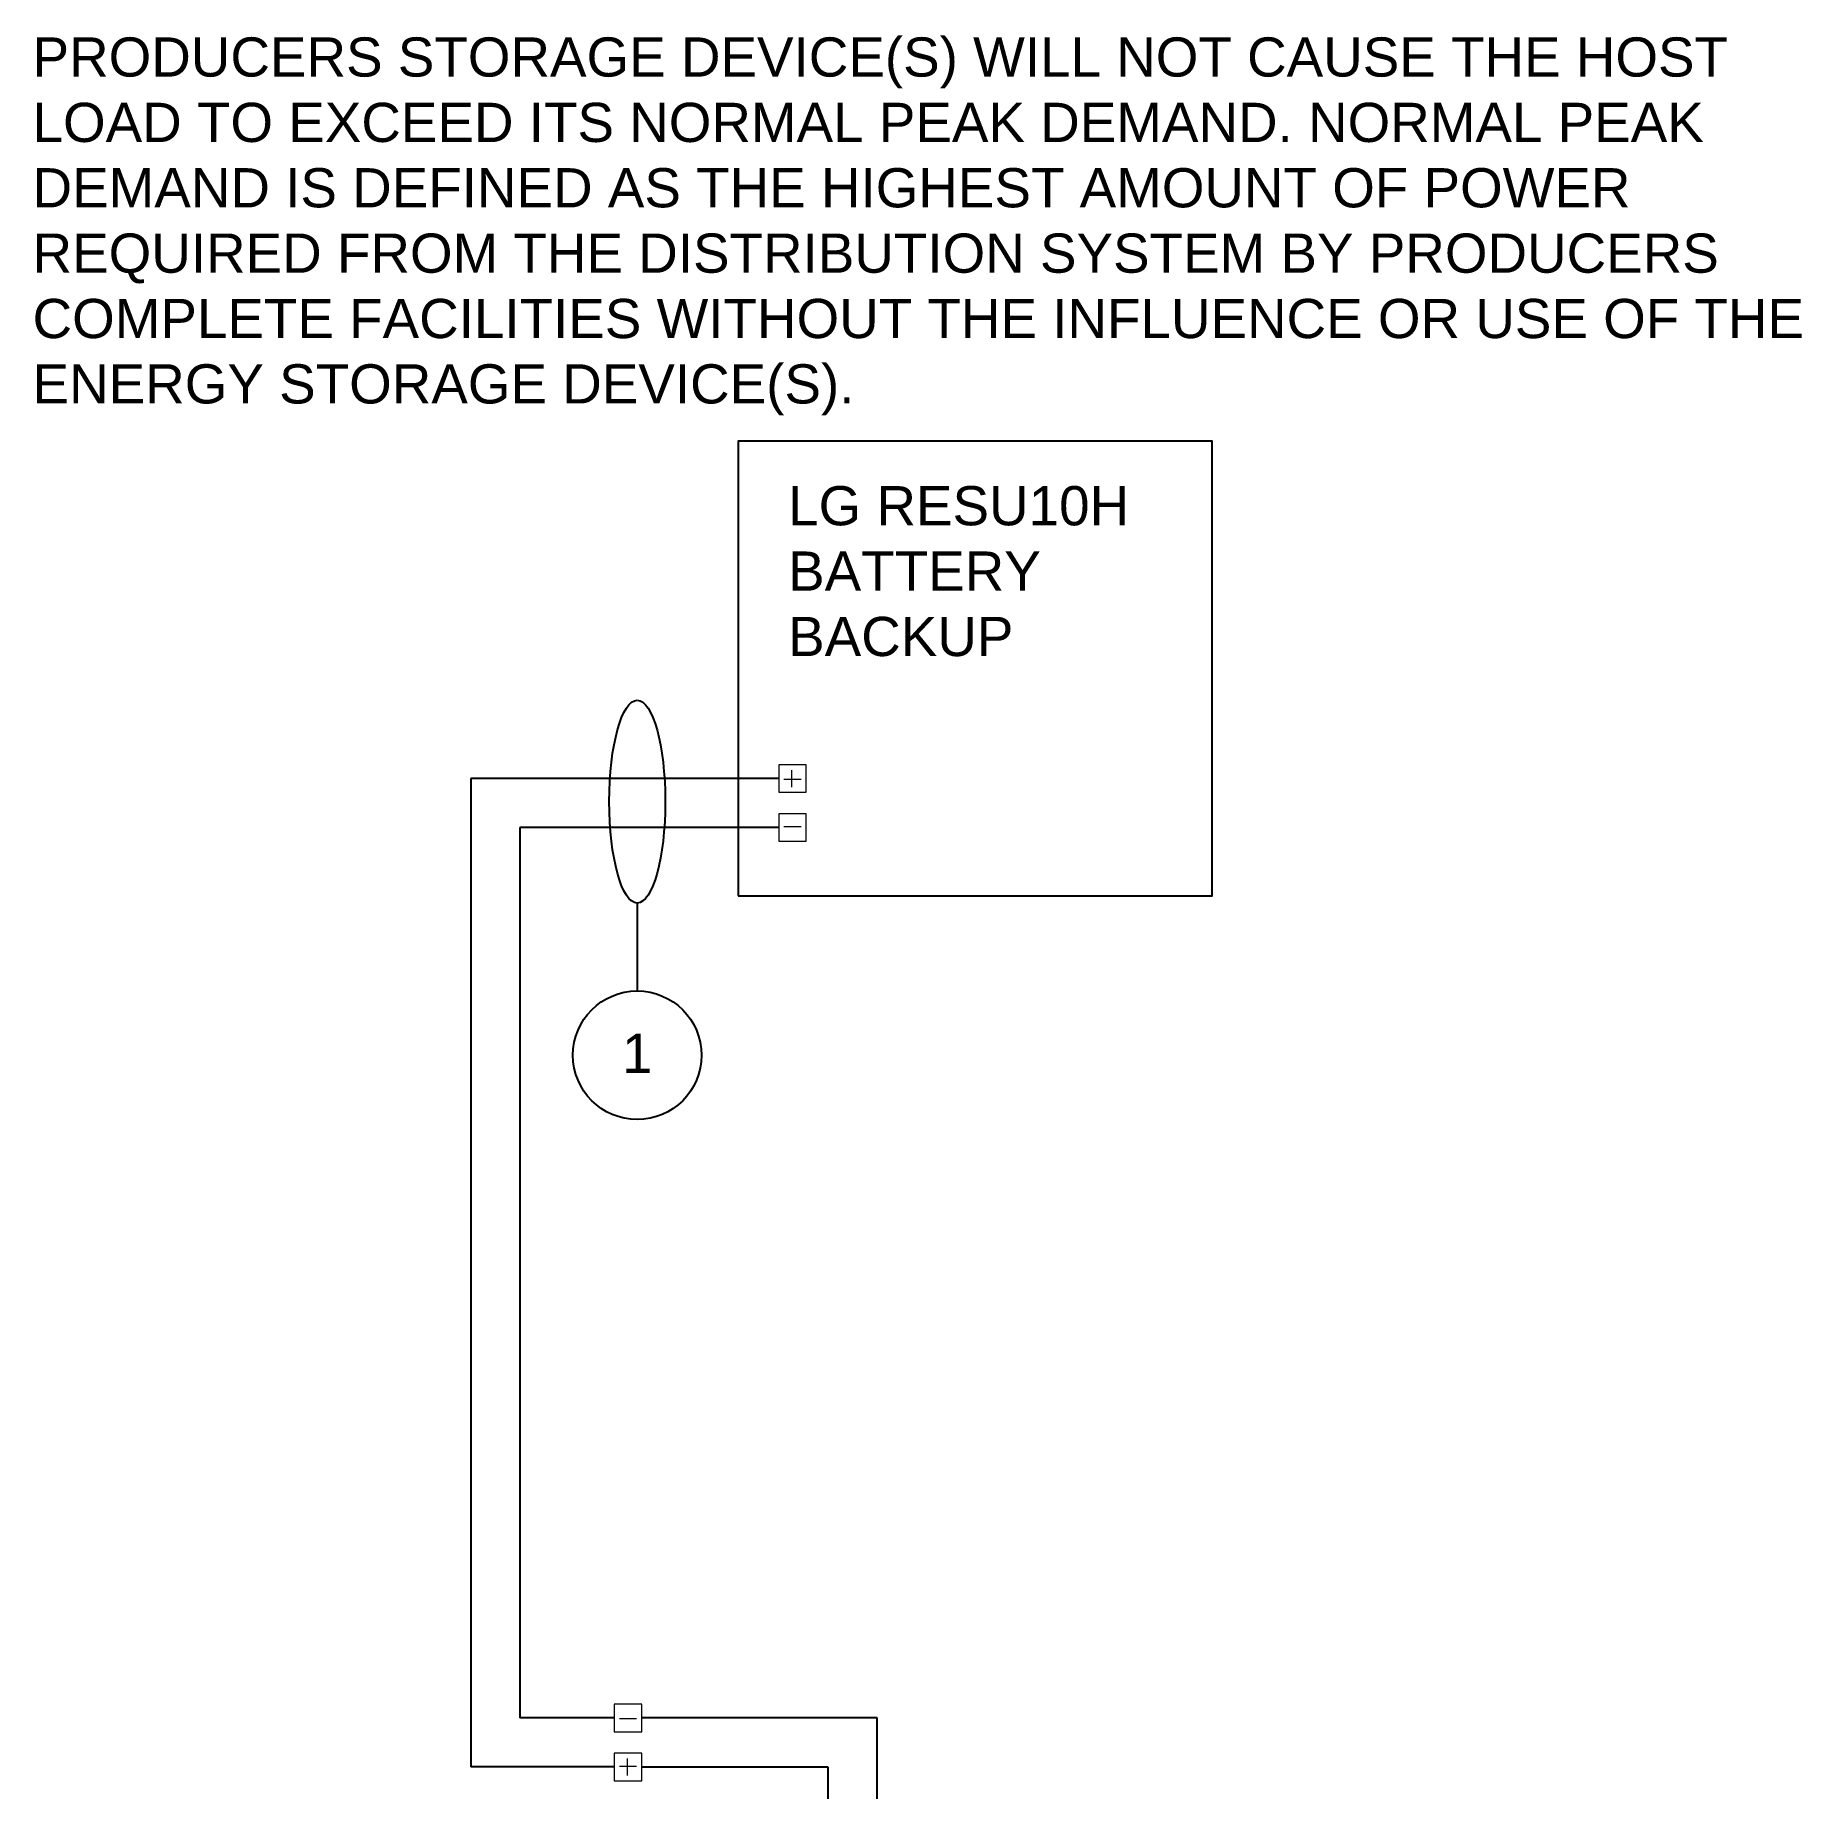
# Model space of a CAD drawing. Header units: inches. Extents: x 247.5 to 283.6, y 15.2 to 51.2.
import ezdxf

# ---------------------------------------------------------------- set-up
doc = ezdxf.new("R2010")
doc.units = ezdxf.units.IN
doc.header["$MEASUREMENT"] = 0
doc.layers.add('Negative', color=7, linetype='Continuous')
doc.layers.add('Positive', color=1, linetype='Continuous')
doc.layers.add('wirecallout', color=4, linetype='Continuous', lineweight=25)
doc.styles.get("Standard").update_dxf_attribs({"font": 'arial.ttf'})

# ---------------------------------------------------------------- blocks, each defined once
blk = doc.blocks.new('*U34')
for p, q in [((3.623, 13.681), (-1.658, 13.681)), ((-1.658, 13.681), (-1.658, -4.481)), ((0.738, 12.142), (0.738, 10.348)), ((0.268, -4.481), (-1.658, -4.481)), ((5.629, -4.482), (0.829, -4.482)), ((5.629, -6.128), (5.629, -4.482))]:
    blk.add_line(p, q)
blk.add_lwpolyline([(2.796, 12.288), (12.463, 12.288), (12.463, 21.566), (2.796, 21.566)], close=True)
blk.add_circle((0.738, 9.037), 1.311)
at = {"layer": 'Negative', "lineweight": 13}
for p, q in [((4.185, 13.962), (3.623, 13.962)), ((3.623, 13.962), (3.623, 13.401)), ((4.078, 13.695), (3.73, 13.695)), ((4.185, 13.401), (4.185, 13.962)), ((3.623, 13.401), (4.185, 13.401)), ((0.829, -4.2), (0.268, -4.2)), ((0.268, -4.2), (0.268, -4.762)), ((0.829, -4.762), (0.829, -4.2)), ((0.375, -4.494), (0.722, -4.494)), ((0.268, -4.762), (0.829, -4.762))]:
    blk.add_line(p, q, dxfattribs=at)
at = {"layer": 'Positive', "color": 1, "lineweight": 13}
for p, q in [((4.185, 14.962), (3.623, 14.962)), ((3.623, 14.962), (3.623, 14.401)), ((3.89, 14.508), (3.89, 14.855)), ((4.185, 14.401), (4.185, 14.962)), ((3.73, 14.668), (4.078, 14.668)), ((3.623, 14.401), (4.185, 14.401)), ((0.829, -5.2), (0.268, -5.2)), ((0.268, -5.2), (0.268, -5.762)), ((0.535, -5.307), (0.535, -5.655)), ((0.829, -5.762), (0.829, -5.2)), ((0.268, -5.762), (0.829, -5.762)), ((0.375, -5.468), (0.722, -5.468))]:
    blk.add_line(p, q, dxfattribs=at)
at = {"layer": 'Positive'}
for p, q in [((3.623, 14.681), (-2.658, 14.681)), ((-2.658, 14.681), (-2.658, -5.481)), ((0.268, -5.481), (-2.658, -5.481)), ((4.629, -5.482), (0.829, -5.482)), ((4.629, -6.128), (4.629, -5.482))]:
    blk.add_line(p, q, dxfattribs=at)
at = {"layer": 'wirecallout', "color": 7}
blk.add_ellipse((0.738, 14.211), major_axis=(0, 2.069), ratio=0.27588, dxfattribs=at)
at = {"char_height": 0.8}
for s, width, gutter_width, heights, insert, attachment_point in [('\\pxql;PRODUCERS STORAGE DEVICE(S) WILL NOT CAUSE THE HOST LOAD TO EXCEED ITS NORMAL PEAK DEMAND. NORMAL PEAK DEMAND IS DEFINED AS THE HIGHEST AMOUNT OF POWER REQUIRED FROM THE DISTRIBUTION SYSTEM BY PRODUCERS COMPLETE FACILITIES WITHOUT THE INFLUENCE OR USE OF THE ENERGY STORAGE DEVICE(S).', 36.9047, 5, [0], (25.308, 29.8), 3), ('\\pxql;LG RESU10H BATTERY BACKUP', 7.75148, 1, [7.152], (11.567, 20.647), 3), ('1', 15.64005, 1, [0], (0.738, 9.078), 5)]:
    blk.add_mtext_dynamic_manual_height_columns(s, width=width, gutter_width=gutter_width, heights=heights, dxfattribs=dict(at, insert=insert, attachment_point=attachment_point))

msp = doc.modelspace()

# ---------------------------------------------------------------- block references
msp.add_blockref('*U34', (259.077, 21.377))

doc.saveas('drawing.dxf')
